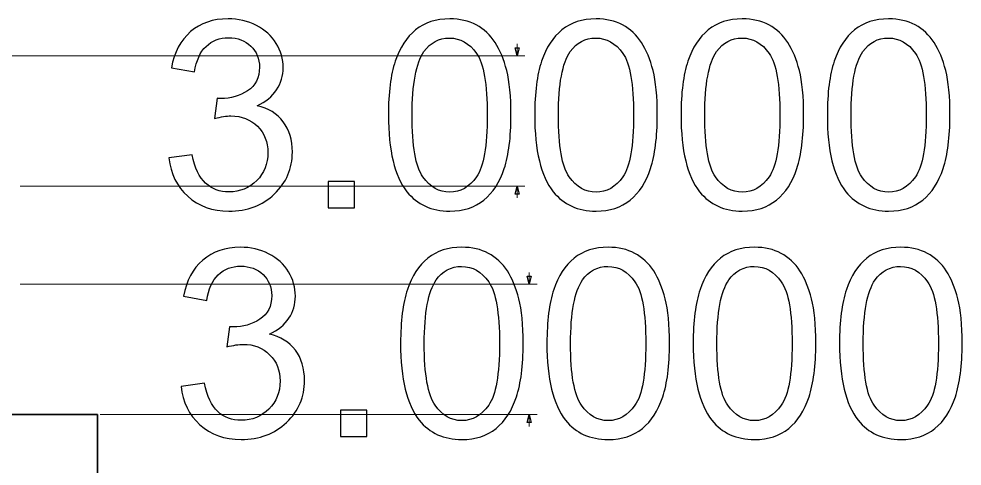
# Model space of a CAD drawing. Header units: centimetres. Extents: x -208 to 206, y -104 to 104.
# Drawn here: x -111.97 to -100.36, y -5.55 to -0.04 of the extents above; entities that cross this region are included whole.
import ezdxf

# ---------------------------------------------------------------- set-up
doc = ezdxf.new("R2010")
doc.units = ezdxf.units.CM
doc.header["$MEASUREMENT"] = 0
doc.layers.add('#Layer 1', color=7, linetype='Continuous')

msp = doc.modelspace()

# ---------------------------------------------------------------- linework, layer by layer
at = {"layer": '#Layer 1', "color": 8}
for points, knots in [([(-110.12392, -1.75829), (-110.12392, -1.75829), (-109.83883, -1.71941), (-109.83883, -1.71941), (-109.83883, -1.71941), (-109.80589, -1.88139), (-109.75082, -1.99802), (-109.67252, -2.0693), (-109.67252, -2.0693), (-109.59423, -2.14057), (-109.49812, -2.17621), (-109.38419, -2.17621), (-109.38419, -2.17621), (-109.2492, -2.17621), (-109.13527, -2.12977), (-109.04348, -2.0369), (-109.04348, -2.0369), (-108.95169, -1.94403), (-108.90579, -1.82902), (-108.90579, -1.69187), (-108.90579, -1.69187), (-108.90579, -1.5612), (-108.94845, -1.45321), (-109.0343, -1.3679), (-109.0343, -1.3679), (-109.11961, -1.28313), (-109.22814, -1.24047), (-109.36043, -1.24047), (-109.36043, -1.24047), (-109.41443, -1.24047), (-109.48138, -1.25127), (-109.56183, -1.27233), (-109.56183, -1.27233), (-109.56183, -1.27233), (-109.52998, -1.02287), (-109.52998, -1.02287), (-109.52998, -1.02287), (-109.51108, -1.02503), (-109.49542, -1.02611), (-109.48408, -1.02611), (-109.48408, -1.02611), (-109.36205, -1.02611), (-109.25298, -0.99425), (-109.15525, -0.93108), (-109.15525, -0.93108), (-109.05806, -0.8679), (-109.00946, -0.77071), (-109.00946, -0.63951), (-109.00946, -0.63951), (-109.00946, -0.53529), (-109.0451, -0.4489), (-109.11583, -0.38033), (-109.11583, -0.38033), (-109.18657, -0.31175), (-109.27782, -0.27774), (-109.38959, -0.27774), (-109.38959, -0.27774), (-109.50082, -0.27774), (-109.59315, -0.31283), (-109.66712, -0.38303), (-109.66712, -0.38303), (-109.7411, -0.45322), (-109.78861, -0.55851), (-109.80967, -0.6989), (-109.80967, -0.6989), (-109.80967, -0.6989), (-110.09476, -0.64706), (-110.09476, -0.64706), (-110.09476, -0.64706), (-110.05967, -0.45592), (-109.98083, -0.30743), (-109.85719, -0.20214), (-109.85719, -0.20214), (-109.73408, -0.09685), (-109.58019, -0.04448), (-109.39661, -0.04448), (-109.39661, -0.04448), (-109.27026, -0.04448), (-109.15363, -0.07148), (-109.04726, -0.12601), (-109.04726, -0.12601), (-108.94035, -0.18001), (-108.85882, -0.25398), (-108.80266, -0.34739), (-108.80266, -0.34739), (-108.74597, -0.44134), (-108.71789, -0.54069), (-108.71789, -0.64598), (-108.71789, -0.64598), (-108.71789, -0.74588), (-108.74489, -0.83659), (-108.79834, -0.91866), (-108.79834, -0.91866), (-108.85234, -1.00073), (-108.93225, -1.06607), (-109.03754, -1.11466), (-109.03754, -1.11466), (-108.90039, -1.14598), (-108.79402, -1.21185), (-108.71789, -1.31175), (-108.71789, -1.31175), (-108.64229, -1.4111), (-108.6045, -1.53636), (-108.6045, -1.68593), (-108.6045, -1.68593), (-108.6045, -1.88841), (-108.67847, -2.06066), (-108.82588, -2.20159), (-108.82588, -2.20159), (-108.97383, -2.34251), (-109.16065, -2.41271), (-109.38635, -2.41271), (-109.38635, -2.41271), (-109.58991, -2.41271), (-109.75891, -2.35169), (-109.89336, -2.2302), (-109.89336, -2.2302), (-110.02835, -2.10871), (-110.10502, -1.95159), (-110.12392, -1.75829)], [0, 0, 0, 0, 0.03225806, 0.03225806, 0.03225806, 0.03225806, 0.06451613, 0.06451613, 0.06451613, 0.06451613, 0.09677419, 0.09677419, 0.09677419, 0.09677419, 0.12903226, 0.12903226, 0.12903226, 0.12903226, 0.16129032, 0.16129032, 0.16129032, 0.16129032, 0.19354839, 0.19354839, 0.19354839, 0.19354839, 0.22580645, 0.22580645, 0.22580645, 0.22580645, 0.25806452, 0.25806452, 0.25806452, 0.25806452, 0.29032258, 0.29032258, 0.29032258, 0.29032258, 0.32258065, 0.32258065, 0.32258065, 0.32258065, 0.35483871, 0.35483871, 0.35483871, 0.35483871, 0.38709677, 0.38709677, 0.38709677, 0.38709677, 0.41935484, 0.41935484, 0.41935484, 0.41935484, 0.4516129, 0.4516129, 0.4516129, 0.4516129, 0.48387097, 0.48387097, 0.48387097, 0.48387097, 0.51612903, 0.51612903, 0.51612903, 0.51612903, 0.5483871, 0.5483871, 0.5483871, 0.5483871, 0.58064516, 0.58064516, 0.58064516, 0.58064516, 0.61290323, 0.61290323, 0.61290323, 0.61290323, 0.64516129, 0.64516129, 0.64516129, 0.64516129, 0.67741935, 0.67741935, 0.67741935, 0.67741935, 0.70967742, 0.70967742, 0.70967742, 0.70967742, 0.74193548, 0.74193548, 0.74193548, 0.74193548, 0.77419355, 0.77419355, 0.77419355, 0.77419355, 0.80645161, 0.80645161, 0.80645161, 0.80645161, 0.83870968, 0.83870968, 0.83870968, 0.83870968, 0.87096774, 0.87096774, 0.87096774, 0.87096774, 0.90322581, 0.90322581, 0.90322581, 0.90322581, 0.93548387, 0.93548387, 0.93548387, 0.93548387, 1, 1, 1, 1]), ([(-107.422, -1.22913), (-107.422, -0.95538), (-107.39392, -0.734), (-107.33777, -0.56661), (-107.33777, -0.56661), (-107.28107, -0.39869), (-107.19738, -0.26964), (-107.08615, -0.17947), (-107.08615, -0.17947), (-106.97546, -0.08929), (-106.83561, -0.04448), (-106.66715, -0.04448), (-106.66715, -0.04448), (-106.54296, -0.04448), (-106.43389, -0.06932), (-106.3394, -0.11953), (-106.3394, -0.11953), (-106.24545, -0.16975), (-106.16769, -0.2421), (-106.10722, -0.33659), (-106.10722, -0.33659), (-106.04675, -0.43054), (-105.99923, -0.54555), (-105.96467, -0.68108), (-105.96467, -0.68108), (-105.92958, -0.81661), (-105.9123, -0.99965), (-105.9123, -1.22913), (-105.9123, -1.22913), (-105.9123, -1.50127), (-105.94037, -1.72157), (-105.99599, -1.88895), (-105.99599, -1.88895), (-106.0516, -2.05688), (-106.1353, -2.18593), (-106.24653, -2.27664), (-106.24653, -2.27664), (-106.35722, -2.36735), (-106.4976, -2.41271), (-106.66715, -2.41271), (-106.66715, -2.41271), (-106.89015, -2.41271), (-107.06563, -2.33333), (-107.19306, -2.17405), (-107.19306, -2.17405), (-107.34587, -1.97967), (-107.422, -1.66487), (-107.422, -1.22913)], [0, 0, 0, 0, 0.07692308, 0.07692308, 0.07692308, 0.07692308, 0.15384615, 0.15384615, 0.15384615, 0.15384615, 0.23076923, 0.23076923, 0.23076923, 0.23076923, 0.30769231, 0.30769231, 0.30769231, 0.30769231, 0.38461538, 0.38461538, 0.38461538, 0.38461538, 0.46153846, 0.46153846, 0.46153846, 0.46153846, 0.53846154, 0.53846154, 0.53846154, 0.53846154, 0.61538462, 0.61538462, 0.61538462, 0.61538462, 0.69230769, 0.69230769, 0.69230769, 0.69230769, 0.76923077, 0.76923077, 0.76923077, 0.76923077, 0.84615385, 0.84615385, 0.84615385, 0.84615385, 1, 1, 1, 1]), ([(-105.62018, -1.22913), (-105.62018, -0.95538), (-105.5921, -0.734), (-105.53595, -0.56661), (-105.53595, -0.56661), (-105.47925, -0.39869), (-105.39556, -0.26964), (-105.28433, -0.17947), (-105.28433, -0.17947), (-105.17364, -0.08929), (-105.03379, -0.04448), (-104.86533, -0.04448), (-104.86533, -0.04448), (-104.74114, -0.04448), (-104.63207, -0.06932), (-104.53758, -0.11953), (-104.53758, -0.11953), (-104.44363, -0.16975), (-104.36587, -0.2421), (-104.3054, -0.33659), (-104.3054, -0.33659), (-104.24493, -0.43054), (-104.19741, -0.54555), (-104.16285, -0.68108), (-104.16285, -0.68108), (-104.12776, -0.81661), (-104.11048, -0.99965), (-104.11048, -1.22913), (-104.11048, -1.22913), (-104.11048, -1.50127), (-104.13855, -1.72157), (-104.19417, -1.88895), (-104.19417, -1.88895), (-104.24978, -2.05688), (-104.33348, -2.18593), (-104.44471, -2.27664), (-104.44471, -2.27664), (-104.5554, -2.36735), (-104.69578, -2.41271), (-104.86533, -2.41271), (-104.86533, -2.41271), (-105.08833, -2.41271), (-105.26381, -2.33333), (-105.39124, -2.17405), (-105.39124, -2.17405), (-105.54405, -1.97967), (-105.62018, -1.66487), (-105.62018, -1.22913)], [0, 0, 0, 0, 0.07692308, 0.07692308, 0.07692308, 0.07692308, 0.15384615, 0.15384615, 0.15384615, 0.15384615, 0.23076923, 0.23076923, 0.23076923, 0.23076923, 0.30769231, 0.30769231, 0.30769231, 0.30769231, 0.38461538, 0.38461538, 0.38461538, 0.38461538, 0.46153846, 0.46153846, 0.46153846, 0.46153846, 0.53846154, 0.53846154, 0.53846154, 0.53846154, 0.61538462, 0.61538462, 0.61538462, 0.61538462, 0.69230769, 0.69230769, 0.69230769, 0.69230769, 0.76923077, 0.76923077, 0.76923077, 0.76923077, 0.84615385, 0.84615385, 0.84615385, 0.84615385, 1, 1, 1, 1]), ([(-103.81836, -1.22913), (-103.81836, -0.95538), (-103.79028, -0.734), (-103.73413, -0.56661), (-103.73413, -0.56661), (-103.67743, -0.39869), (-103.59374, -0.26964), (-103.48251, -0.17947), (-103.48251, -0.17947), (-103.37182, -0.08929), (-103.23197, -0.04448), (-103.06351, -0.04448), (-103.06351, -0.04448), (-102.93932, -0.04448), (-102.83025, -0.06932), (-102.73576, -0.11953), (-102.73576, -0.11953), (-102.64181, -0.16975), (-102.56405, -0.2421), (-102.50358, -0.33659), (-102.50358, -0.33659), (-102.44311, -0.43054), (-102.39559, -0.54555), (-102.36103, -0.68108), (-102.36103, -0.68108), (-102.32594, -0.81661), (-102.30866, -0.99965), (-102.30866, -1.22913), (-102.30866, -1.22913), (-102.30866, -1.50127), (-102.33673, -1.72157), (-102.39235, -1.88895), (-102.39235, -1.88895), (-102.44796, -2.05688), (-102.53166, -2.18593), (-102.64289, -2.27664), (-102.64289, -2.27664), (-102.75358, -2.36735), (-102.89396, -2.41271), (-103.06351, -2.41271), (-103.06351, -2.41271), (-103.28651, -2.41271), (-103.46199, -2.33333), (-103.58942, -2.17405), (-103.58942, -2.17405), (-103.74223, -1.97967), (-103.81836, -1.66487), (-103.81836, -1.22913)], [0, 0, 0, 0, 0.07692308, 0.07692308, 0.07692308, 0.07692308, 0.15384615, 0.15384615, 0.15384615, 0.15384615, 0.23076923, 0.23076923, 0.23076923, 0.23076923, 0.30769231, 0.30769231, 0.30769231, 0.30769231, 0.38461538, 0.38461538, 0.38461538, 0.38461538, 0.46153846, 0.46153846, 0.46153846, 0.46153846, 0.53846154, 0.53846154, 0.53846154, 0.53846154, 0.61538462, 0.61538462, 0.61538462, 0.61538462, 0.69230769, 0.69230769, 0.69230769, 0.69230769, 0.76923077, 0.76923077, 0.76923077, 0.76923077, 0.84615385, 0.84615385, 0.84615385, 0.84615385, 1, 1, 1, 1]), ([(-102.01654, -1.22913), (-102.01654, -0.95538), (-101.98846, -0.734), (-101.93231, -0.56661), (-101.93231, -0.56661), (-101.87561, -0.39869), (-101.79192, -0.26964), (-101.68069, -0.17947), (-101.68069, -0.17947), (-101.57, -0.08929), (-101.43015, -0.04448), (-101.26169, -0.04448), (-101.26169, -0.04448), (-101.1375, -0.04448), (-101.02843, -0.06932), (-100.93394, -0.11953), (-100.93394, -0.11953), (-100.83999, -0.16975), (-100.76223, -0.2421), (-100.70176, -0.33659), (-100.70176, -0.33659), (-100.64129, -0.43054), (-100.59377, -0.54555), (-100.55921, -0.68108), (-100.55921, -0.68108), (-100.52412, -0.81661), (-100.50684, -0.99965), (-100.50684, -1.22913), (-100.50684, -1.22913), (-100.50684, -1.50127), (-100.53491, -1.72157), (-100.59053, -1.88895), (-100.59053, -1.88895), (-100.64614, -2.05688), (-100.72984, -2.18593), (-100.84107, -2.27664), (-100.84107, -2.27664), (-100.95176, -2.36735), (-101.09214, -2.41271), (-101.26169, -2.41271), (-101.26169, -2.41271), (-101.48469, -2.41271), (-101.66017, -2.33333), (-101.7876, -2.17405), (-101.7876, -2.17405), (-101.94041, -1.97967), (-102.01654, -1.66487), (-102.01654, -1.22913)], [0, 0, 0, 0, 0.07692308, 0.07692308, 0.07692308, 0.07692308, 0.15384615, 0.15384615, 0.15384615, 0.15384615, 0.23076923, 0.23076923, 0.23076923, 0.23076923, 0.30769231, 0.30769231, 0.30769231, 0.30769231, 0.38461538, 0.38461538, 0.38461538, 0.38461538, 0.46153846, 0.46153846, 0.46153846, 0.46153846, 0.53846154, 0.53846154, 0.53846154, 0.53846154, 0.61538462, 0.61538462, 0.61538462, 0.61538462, 0.69230769, 0.69230769, 0.69230769, 0.69230769, 0.76923077, 0.76923077, 0.76923077, 0.76923077, 0.84615385, 0.84615385, 0.84615385, 0.84615385, 1, 1, 1, 1]), ([(-107.13043, -1.23021), (-107.13043, -1.61196), (-107.08615, -1.86574), (-106.99706, -1.991), (-106.99706, -1.991), (-106.90797, -2.11681), (-106.79782, -2.17945), (-106.66715, -2.17945), (-106.66715, -2.17945), (-106.53648, -2.17945), (-106.42633, -2.11627), (-106.33724, -1.99046), (-106.33724, -1.99046), (-106.24815, -1.86412), (-106.20387, -1.61088), (-106.20387, -1.23021), (-106.20387, -1.23021), (-106.20387, -0.84847), (-106.24815, -0.59469), (-106.33724, -0.46942), (-106.33724, -0.46942), (-106.42579, -0.34361), (-106.53702, -0.28098), (-106.67039, -0.28098), (-106.67039, -0.28098), (-106.80106, -0.28098), (-106.90581, -0.33659), (-106.9841, -0.44728), (-106.9841, -0.44728), (-107.08183, -0.58821), (-107.13043, -0.84955), (-107.13043, -1.23021)], [0, 0, 0, 0, 0.11111111, 0.11111111, 0.11111111, 0.11111111, 0.22222222, 0.22222222, 0.22222222, 0.22222222, 0.33333333, 0.33333333, 0.33333333, 0.33333333, 0.44444444, 0.44444444, 0.44444444, 0.44444444, 0.55555556, 0.55555556, 0.55555556, 0.55555556, 0.66666667, 0.66666667, 0.66666667, 0.66666667, 0.77777778, 0.77777778, 0.77777778, 0.77777778, 1, 1, 1, 1]), ([(-105.32861, -1.23021), (-105.32861, -1.61196), (-105.28433, -1.86574), (-105.19524, -1.991), (-105.19524, -1.991), (-105.10615, -2.11681), (-104.996, -2.17945), (-104.86533, -2.17945), (-104.86533, -2.17945), (-104.73466, -2.17945), (-104.62451, -2.11627), (-104.53542, -1.99046), (-104.53542, -1.99046), (-104.44633, -1.86412), (-104.40205, -1.61088), (-104.40205, -1.23021), (-104.40205, -1.23021), (-104.40205, -0.84847), (-104.44633, -0.59469), (-104.53542, -0.46942), (-104.53542, -0.46942), (-104.62397, -0.34361), (-104.7352, -0.28098), (-104.86857, -0.28098), (-104.86857, -0.28098), (-104.99924, -0.28098), (-105.10399, -0.33659), (-105.18228, -0.44728), (-105.18228, -0.44728), (-105.28001, -0.58821), (-105.32861, -0.84955), (-105.32861, -1.23021)], [0, 0, 0, 0, 0.11111111, 0.11111111, 0.11111111, 0.11111111, 0.22222222, 0.22222222, 0.22222222, 0.22222222, 0.33333333, 0.33333333, 0.33333333, 0.33333333, 0.44444444, 0.44444444, 0.44444444, 0.44444444, 0.55555556, 0.55555556, 0.55555556, 0.55555556, 0.66666667, 0.66666667, 0.66666667, 0.66666667, 0.77777778, 0.77777778, 0.77777778, 0.77777778, 1, 1, 1, 1]), ([(-103.52679, -1.23021), (-103.52679, -1.61196), (-103.48251, -1.86574), (-103.39342, -1.991), (-103.39342, -1.991), (-103.30433, -2.11681), (-103.19418, -2.17945), (-103.06351, -2.17945), (-103.06351, -2.17945), (-102.93284, -2.17945), (-102.82269, -2.11627), (-102.7336, -1.99046), (-102.7336, -1.99046), (-102.64451, -1.86412), (-102.60023, -1.61088), (-102.60023, -1.23021), (-102.60023, -1.23021), (-102.60023, -0.84847), (-102.64451, -0.59469), (-102.7336, -0.46942), (-102.7336, -0.46942), (-102.82215, -0.34361), (-102.93338, -0.28098), (-103.06675, -0.28098), (-103.06675, -0.28098), (-103.19742, -0.28098), (-103.30217, -0.33659), (-103.38046, -0.44728), (-103.38046, -0.44728), (-103.47819, -0.58821), (-103.52679, -0.84955), (-103.52679, -1.23021)], [0, 0, 0, 0, 0.11111111, 0.11111111, 0.11111111, 0.11111111, 0.22222222, 0.22222222, 0.22222222, 0.22222222, 0.33333333, 0.33333333, 0.33333333, 0.33333333, 0.44444444, 0.44444444, 0.44444444, 0.44444444, 0.55555556, 0.55555556, 0.55555556, 0.55555556, 0.66666667, 0.66666667, 0.66666667, 0.66666667, 0.77777778, 0.77777778, 0.77777778, 0.77777778, 1, 1, 1, 1]), ([(-101.72497, -1.23021), (-101.72497, -1.61196), (-101.68069, -1.86574), (-101.5916, -1.991), (-101.5916, -1.991), (-101.50251, -2.11681), (-101.39236, -2.17945), (-101.26169, -2.17945), (-101.26169, -2.17945), (-101.13102, -2.17945), (-101.02087, -2.11627), (-100.93178, -1.99046), (-100.93178, -1.99046), (-100.84269, -1.86412), (-100.79841, -1.61088), (-100.79841, -1.23021), (-100.79841, -1.23021), (-100.79841, -0.84847), (-100.84269, -0.59469), (-100.93178, -0.46942), (-100.93178, -0.46942), (-101.02033, -0.34361), (-101.13156, -0.28098), (-101.26493, -0.28098), (-101.26493, -0.28098), (-101.3956, -0.28098), (-101.50035, -0.33659), (-101.57864, -0.44728), (-101.57864, -0.44728), (-101.67637, -0.58821), (-101.72497, -0.84955), (-101.72497, -1.23021)], [0, 0, 0, 0, 0.11111111, 0.11111111, 0.11111111, 0.11111111, 0.22222222, 0.22222222, 0.22222222, 0.22222222, 0.33333333, 0.33333333, 0.33333333, 0.33333333, 0.44444444, 0.44444444, 0.44444444, 0.44444444, 0.55555556, 0.55555556, 0.55555556, 0.55555556, 0.66666667, 0.66666667, 0.66666667, 0.66666667, 0.77777778, 0.77777778, 0.77777778, 0.77777778, 1, 1, 1, 1]), ([(-105.83734, -0.49811), (-105.83734, -0.49811), (-105.81337, -0.40179), (-105.81337, -0.40179), (-105.81337, -0.40179), (-105.81337, -0.40179), (-105.86153, -0.40179), (-105.86153, -0.40179), (-105.86153, -0.40179), (-105.86153, -0.40179), (-105.83734, -0.49811), (-105.83734, -0.49811)], [0, 0, 0, 0, 0.25, 0.25, 0.25, 0.25, 0.5, 0.5, 0.5, 0.5, 1, 1, 1, 1]), ([(-108.16336, -2.37383), (-108.16336, -2.37383), (-108.16336, -2.04986), (-108.16336, -2.04986), (-108.16336, -2.04986), (-108.16336, -2.04986), (-107.83939, -2.04986), (-107.83939, -2.04986), (-107.83939, -2.04986), (-107.83939, -2.04986), (-107.83939, -2.37383), (-107.83939, -2.37383), (-107.83939, -2.37383), (-107.83939, -2.37383), (-108.16336, -2.37383), (-108.16336, -2.37383)], [0, 0, 0, 0, 0.2, 0.2, 0.2, 0.2, 0.4, 0.4, 0.4, 0.4, 0.6, 0.6, 0.6, 0.6, 1, 1, 1, 1]), ([(-105.83734, -2.10576), (-105.83734, -2.10576), (-105.86153, -2.2023), (-105.86153, -2.2023), (-105.86153, -2.2023), (-105.86153, -2.2023), (-105.81337, -2.2023), (-105.81337, -2.2023), (-105.81337, -2.2023), (-105.81337, -2.2023), (-105.83734, -2.10576), (-105.83734, -2.10576)], [0, 0, 0, 0, 0.25, 0.25, 0.25, 0.25, 0.5, 0.5, 0.5, 0.5, 1, 1, 1, 1]), ([(-109.9737, -4.57156), (-109.9737, -4.57156), (-109.68861, -4.53268), (-109.68861, -4.53268), (-109.68861, -4.53268), (-109.65567, -4.69466), (-109.6006, -4.81129), (-109.5223, -4.88257), (-109.5223, -4.88257), (-109.44401, -4.95384), (-109.3479, -4.98948), (-109.23397, -4.98948), (-109.23397, -4.98948), (-109.09898, -4.98948), (-108.98505, -4.94304), (-108.89326, -4.85017), (-108.89326, -4.85017), (-108.80147, -4.7573), (-108.75557, -4.64229), (-108.75557, -4.50514), (-108.75557, -4.50514), (-108.75557, -4.37447), (-108.79823, -4.26648), (-108.88408, -4.18117), (-108.88408, -4.18117), (-108.96939, -4.0964), (-109.07792, -4.05374), (-109.21021, -4.05374), (-109.21021, -4.05374), (-109.26421, -4.05374), (-109.33116, -4.06454), (-109.41161, -4.0856), (-109.41161, -4.0856), (-109.41161, -4.0856), (-109.37976, -3.83614), (-109.37976, -3.83614), (-109.37976, -3.83614), (-109.36086, -3.8383), (-109.3452, -3.83938), (-109.33386, -3.83938), (-109.33386, -3.83938), (-109.21183, -3.83938), (-109.10276, -3.80752), (-109.00503, -3.74435), (-109.00503, -3.74435), (-108.90784, -3.68117), (-108.85924, -3.58398), (-108.85924, -3.45278), (-108.85924, -3.45278), (-108.85924, -3.34856), (-108.89488, -3.26217), (-108.96561, -3.1936), (-108.96561, -3.1936), (-109.03635, -3.12502), (-109.1276, -3.09101), (-109.23937, -3.09101), (-109.23937, -3.09101), (-109.3506, -3.09101), (-109.44293, -3.1261), (-109.5169, -3.1963), (-109.5169, -3.1963), (-109.59088, -3.26649), (-109.63839, -3.37178), (-109.65945, -3.51217), (-109.65945, -3.51217), (-109.65945, -3.51217), (-109.94454, -3.46033), (-109.94454, -3.46033), (-109.94454, -3.46033), (-109.90945, -3.26919), (-109.83061, -3.1207), (-109.70697, -3.01541), (-109.70697, -3.01541), (-109.58386, -2.91012), (-109.42997, -2.85775), (-109.24639, -2.85775), (-109.24639, -2.85775), (-109.12004, -2.85775), (-109.00341, -2.88475), (-108.89704, -2.93928), (-108.89704, -2.93928), (-108.79013, -2.99328), (-108.7086, -3.06725), (-108.65244, -3.16066), (-108.65244, -3.16066), (-108.59575, -3.25461), (-108.56767, -3.35396), (-108.56767, -3.45925), (-108.56767, -3.45925), (-108.56767, -3.55915), (-108.59467, -3.64986), (-108.64812, -3.73193), (-108.64812, -3.73193), (-108.70212, -3.814), (-108.78203, -3.87934), (-108.88732, -3.92793), (-108.88732, -3.92793), (-108.75017, -3.95925), (-108.6438, -4.02512), (-108.56767, -4.12502), (-108.56767, -4.12502), (-108.49207, -4.22437), (-108.45428, -4.34963), (-108.45428, -4.4992), (-108.45428, -4.4992), (-108.45428, -4.70168), (-108.52825, -4.87393), (-108.67566, -5.01486), (-108.67566, -5.01486), (-108.82361, -5.15578), (-109.01043, -5.22598), (-109.23613, -5.22598), (-109.23613, -5.22598), (-109.43969, -5.22598), (-109.60869, -5.16496), (-109.74314, -5.04347), (-109.74314, -5.04347), (-109.87813, -4.92198), (-109.9548, -4.76486), (-109.9737, -4.57156)], [0, 0, 0, 0, 0.03225806, 0.03225806, 0.03225806, 0.03225806, 0.06451613, 0.06451613, 0.06451613, 0.06451613, 0.09677419, 0.09677419, 0.09677419, 0.09677419, 0.12903226, 0.12903226, 0.12903226, 0.12903226, 0.16129032, 0.16129032, 0.16129032, 0.16129032, 0.19354839, 0.19354839, 0.19354839, 0.19354839, 0.22580645, 0.22580645, 0.22580645, 0.22580645, 0.25806452, 0.25806452, 0.25806452, 0.25806452, 0.29032258, 0.29032258, 0.29032258, 0.29032258, 0.32258065, 0.32258065, 0.32258065, 0.32258065, 0.35483871, 0.35483871, 0.35483871, 0.35483871, 0.38709677, 0.38709677, 0.38709677, 0.38709677, 0.41935484, 0.41935484, 0.41935484, 0.41935484, 0.4516129, 0.4516129, 0.4516129, 0.4516129, 0.48387097, 0.48387097, 0.48387097, 0.48387097, 0.51612903, 0.51612903, 0.51612903, 0.51612903, 0.5483871, 0.5483871, 0.5483871, 0.5483871, 0.58064516, 0.58064516, 0.58064516, 0.58064516, 0.61290323, 0.61290323, 0.61290323, 0.61290323, 0.64516129, 0.64516129, 0.64516129, 0.64516129, 0.67741935, 0.67741935, 0.67741935, 0.67741935, 0.70967742, 0.70967742, 0.70967742, 0.70967742, 0.74193548, 0.74193548, 0.74193548, 0.74193548, 0.77419355, 0.77419355, 0.77419355, 0.77419355, 0.80645161, 0.80645161, 0.80645161, 0.80645161, 0.83870968, 0.83870968, 0.83870968, 0.83870968, 0.87096774, 0.87096774, 0.87096774, 0.87096774, 0.90322581, 0.90322581, 0.90322581, 0.90322581, 0.93548387, 0.93548387, 0.93548387, 0.93548387, 1, 1, 1, 1]), ([(-107.27178, -4.0424), (-107.27178, -3.76865), (-107.2437, -3.54727), (-107.18755, -3.37988), (-107.18755, -3.37988), (-107.13085, -3.21196), (-107.04716, -3.08291), (-106.93593, -2.99274), (-106.93593, -2.99274), (-106.82524, -2.90256), (-106.68539, -2.85775), (-106.51693, -2.85775), (-106.51693, -2.85775), (-106.39274, -2.85775), (-106.28367, -2.88259), (-106.18918, -2.9328), (-106.18918, -2.9328), (-106.09523, -2.98302), (-106.01747, -3.05537), (-105.957, -3.14986), (-105.957, -3.14986), (-105.89653, -3.24381), (-105.84901, -3.35882), (-105.81445, -3.49435), (-105.81445, -3.49435), (-105.77936, -3.62988), (-105.76208, -3.81292), (-105.76208, -4.0424), (-105.76208, -4.0424), (-105.76208, -4.31454), (-105.79015, -4.53484), (-105.84577, -4.70222), (-105.84577, -4.70222), (-105.90138, -4.87015), (-105.98508, -4.9992), (-106.09631, -5.08991), (-106.09631, -5.08991), (-106.207, -5.18062), (-106.34738, -5.22598), (-106.51693, -5.22598), (-106.51693, -5.22598), (-106.73993, -5.22598), (-106.91541, -5.1466), (-107.04284, -4.98732), (-107.04284, -4.98732), (-107.19565, -4.79294), (-107.27178, -4.47814), (-107.27178, -4.0424)], [0, 0, 0, 0, 0.07692308, 0.07692308, 0.07692308, 0.07692308, 0.15384615, 0.15384615, 0.15384615, 0.15384615, 0.23076923, 0.23076923, 0.23076923, 0.23076923, 0.30769231, 0.30769231, 0.30769231, 0.30769231, 0.38461538, 0.38461538, 0.38461538, 0.38461538, 0.46153846, 0.46153846, 0.46153846, 0.46153846, 0.53846154, 0.53846154, 0.53846154, 0.53846154, 0.61538462, 0.61538462, 0.61538462, 0.61538462, 0.69230769, 0.69230769, 0.69230769, 0.69230769, 0.76923077, 0.76923077, 0.76923077, 0.76923077, 0.84615385, 0.84615385, 0.84615385, 0.84615385, 1, 1, 1, 1]), ([(-105.46996, -4.0424), (-105.46996, -3.76865), (-105.44188, -3.54727), (-105.38573, -3.37988), (-105.38573, -3.37988), (-105.32903, -3.21196), (-105.24534, -3.08291), (-105.13411, -2.99274), (-105.13411, -2.99274), (-105.02342, -2.90256), (-104.88357, -2.85775), (-104.71511, -2.85775), (-104.71511, -2.85775), (-104.59092, -2.85775), (-104.48185, -2.88259), (-104.38736, -2.9328), (-104.38736, -2.9328), (-104.29341, -2.98302), (-104.21565, -3.05537), (-104.15518, -3.14986), (-104.15518, -3.14986), (-104.09471, -3.24381), (-104.04719, -3.35882), (-104.01263, -3.49435), (-104.01263, -3.49435), (-103.97754, -3.62988), (-103.96026, -3.81292), (-103.96026, -4.0424), (-103.96026, -4.0424), (-103.96026, -4.31454), (-103.98833, -4.53484), (-104.04395, -4.70222), (-104.04395, -4.70222), (-104.09956, -4.87015), (-104.18326, -4.9992), (-104.29449, -5.08991), (-104.29449, -5.08991), (-104.40518, -5.18062), (-104.54556, -5.22598), (-104.71511, -5.22598), (-104.71511, -5.22598), (-104.93811, -5.22598), (-105.11359, -5.1466), (-105.24102, -4.98732), (-105.24102, -4.98732), (-105.39383, -4.79294), (-105.46996, -4.47814), (-105.46996, -4.0424)], [0, 0, 0, 0, 0.07692308, 0.07692308, 0.07692308, 0.07692308, 0.15384615, 0.15384615, 0.15384615, 0.15384615, 0.23076923, 0.23076923, 0.23076923, 0.23076923, 0.30769231, 0.30769231, 0.30769231, 0.30769231, 0.38461538, 0.38461538, 0.38461538, 0.38461538, 0.46153846, 0.46153846, 0.46153846, 0.46153846, 0.53846154, 0.53846154, 0.53846154, 0.53846154, 0.61538462, 0.61538462, 0.61538462, 0.61538462, 0.69230769, 0.69230769, 0.69230769, 0.69230769, 0.76923077, 0.76923077, 0.76923077, 0.76923077, 0.84615385, 0.84615385, 0.84615385, 0.84615385, 1, 1, 1, 1]), ([(-103.66814, -4.0424), (-103.66814, -3.76865), (-103.64006, -3.54727), (-103.58391, -3.37988), (-103.58391, -3.37988), (-103.52721, -3.21196), (-103.44352, -3.08291), (-103.33229, -2.99274), (-103.33229, -2.99274), (-103.2216, -2.90256), (-103.08175, -2.85775), (-102.91329, -2.85775), (-102.91329, -2.85775), (-102.7891, -2.85775), (-102.68003, -2.88259), (-102.58554, -2.9328), (-102.58554, -2.9328), (-102.49159, -2.98302), (-102.41383, -3.05537), (-102.35336, -3.14986), (-102.35336, -3.14986), (-102.29289, -3.24381), (-102.24537, -3.35882), (-102.21081, -3.49435), (-102.21081, -3.49435), (-102.17572, -3.62988), (-102.15844, -3.81292), (-102.15844, -4.0424), (-102.15844, -4.0424), (-102.15844, -4.31454), (-102.18651, -4.53484), (-102.24213, -4.70222), (-102.24213, -4.70222), (-102.29774, -4.87015), (-102.38144, -4.9992), (-102.49267, -5.08991), (-102.49267, -5.08991), (-102.60336, -5.18062), (-102.74374, -5.22598), (-102.91329, -5.22598), (-102.91329, -5.22598), (-103.13629, -5.22598), (-103.31177, -5.1466), (-103.4392, -4.98732), (-103.4392, -4.98732), (-103.59201, -4.79294), (-103.66814, -4.47814), (-103.66814, -4.0424)], [0, 0, 0, 0, 0.07692308, 0.07692308, 0.07692308, 0.07692308, 0.15384615, 0.15384615, 0.15384615, 0.15384615, 0.23076923, 0.23076923, 0.23076923, 0.23076923, 0.30769231, 0.30769231, 0.30769231, 0.30769231, 0.38461538, 0.38461538, 0.38461538, 0.38461538, 0.46153846, 0.46153846, 0.46153846, 0.46153846, 0.53846154, 0.53846154, 0.53846154, 0.53846154, 0.61538462, 0.61538462, 0.61538462, 0.61538462, 0.69230769, 0.69230769, 0.69230769, 0.69230769, 0.76923077, 0.76923077, 0.76923077, 0.76923077, 0.84615385, 0.84615385, 0.84615385, 0.84615385, 1, 1, 1, 1]), ([(-101.86632, -4.0424), (-101.86632, -3.76865), (-101.83824, -3.54727), (-101.78209, -3.37988), (-101.78209, -3.37988), (-101.72539, -3.21196), (-101.6417, -3.08291), (-101.53047, -2.99274), (-101.53047, -2.99274), (-101.41978, -2.90256), (-101.27993, -2.85775), (-101.11147, -2.85775), (-101.11147, -2.85775), (-100.98728, -2.85775), (-100.87821, -2.88259), (-100.78372, -2.9328), (-100.78372, -2.9328), (-100.68977, -2.98302), (-100.61201, -3.05537), (-100.55154, -3.14986), (-100.55154, -3.14986), (-100.49107, -3.24381), (-100.44355, -3.35882), (-100.40899, -3.49435), (-100.40899, -3.49435), (-100.3739, -3.62988), (-100.35662, -3.81292), (-100.35662, -4.0424), (-100.35662, -4.0424), (-100.35662, -4.31454), (-100.38469, -4.53484), (-100.44031, -4.70222), (-100.44031, -4.70222), (-100.49592, -4.87015), (-100.57962, -4.9992), (-100.69085, -5.08991), (-100.69085, -5.08991), (-100.80154, -5.18062), (-100.94192, -5.22598), (-101.11147, -5.22598), (-101.11147, -5.22598), (-101.33447, -5.22598), (-101.50995, -5.1466), (-101.63738, -4.98732), (-101.63738, -4.98732), (-101.79019, -4.79294), (-101.86632, -4.47814), (-101.86632, -4.0424)], [0, 0, 0, 0, 0.07692308, 0.07692308, 0.07692308, 0.07692308, 0.15384615, 0.15384615, 0.15384615, 0.15384615, 0.23076923, 0.23076923, 0.23076923, 0.23076923, 0.30769231, 0.30769231, 0.30769231, 0.30769231, 0.38461538, 0.38461538, 0.38461538, 0.38461538, 0.46153846, 0.46153846, 0.46153846, 0.46153846, 0.53846154, 0.53846154, 0.53846154, 0.53846154, 0.61538462, 0.61538462, 0.61538462, 0.61538462, 0.69230769, 0.69230769, 0.69230769, 0.69230769, 0.76923077, 0.76923077, 0.76923077, 0.76923077, 0.84615385, 0.84615385, 0.84615385, 0.84615385, 1, 1, 1, 1]), ([(-106.98021, -4.04348), (-106.98021, -4.42523), (-106.93593, -4.67901), (-106.84684, -4.80427), (-106.84684, -4.80427), (-106.75775, -4.93008), (-106.6476, -4.99272), (-106.51693, -4.99272), (-106.51693, -4.99272), (-106.38626, -4.99272), (-106.27611, -4.92954), (-106.18702, -4.80373), (-106.18702, -4.80373), (-106.09793, -4.67739), (-106.05365, -4.42415), (-106.05365, -4.04348), (-106.05365, -4.04348), (-106.05365, -3.66174), (-106.09793, -3.40796), (-106.18702, -3.28269), (-106.18702, -3.28269), (-106.27557, -3.15688), (-106.3868, -3.09425), (-106.52017, -3.09425), (-106.52017, -3.09425), (-106.65084, -3.09425), (-106.75559, -3.14986), (-106.83388, -3.26055), (-106.83388, -3.26055), (-106.93161, -3.40148), (-106.98021, -3.66282), (-106.98021, -4.04348)], [0, 0, 0, 0, 0.11111111, 0.11111111, 0.11111111, 0.11111111, 0.22222222, 0.22222222, 0.22222222, 0.22222222, 0.33333333, 0.33333333, 0.33333333, 0.33333333, 0.44444444, 0.44444444, 0.44444444, 0.44444444, 0.55555556, 0.55555556, 0.55555556, 0.55555556, 0.66666667, 0.66666667, 0.66666667, 0.66666667, 0.77777778, 0.77777778, 0.77777778, 0.77777778, 1, 1, 1, 1]), ([(-105.17839, -4.04348), (-105.17839, -4.42523), (-105.13411, -4.67901), (-105.04502, -4.80427), (-105.04502, -4.80427), (-104.95593, -4.93008), (-104.84578, -4.99272), (-104.71511, -4.99272), (-104.71511, -4.99272), (-104.58444, -4.99272), (-104.47429, -4.92954), (-104.3852, -4.80373), (-104.3852, -4.80373), (-104.29611, -4.67739), (-104.25183, -4.42415), (-104.25183, -4.04348), (-104.25183, -4.04348), (-104.25183, -3.66174), (-104.29611, -3.40796), (-104.3852, -3.28269), (-104.3852, -3.28269), (-104.47375, -3.15688), (-104.58498, -3.09425), (-104.71835, -3.09425), (-104.71835, -3.09425), (-104.84902, -3.09425), (-104.95377, -3.14986), (-105.03206, -3.26055), (-105.03206, -3.26055), (-105.12979, -3.40148), (-105.17839, -3.66282), (-105.17839, -4.04348)], [0, 0, 0, 0, 0.11111111, 0.11111111, 0.11111111, 0.11111111, 0.22222222, 0.22222222, 0.22222222, 0.22222222, 0.33333333, 0.33333333, 0.33333333, 0.33333333, 0.44444444, 0.44444444, 0.44444444, 0.44444444, 0.55555556, 0.55555556, 0.55555556, 0.55555556, 0.66666667, 0.66666667, 0.66666667, 0.66666667, 0.77777778, 0.77777778, 0.77777778, 0.77777778, 1, 1, 1, 1]), ([(-103.37657, -4.04348), (-103.37657, -4.42523), (-103.33229, -4.67901), (-103.2432, -4.80427), (-103.2432, -4.80427), (-103.15411, -4.93008), (-103.04396, -4.99272), (-102.91329, -4.99272), (-102.91329, -4.99272), (-102.78262, -4.99272), (-102.67247, -4.92954), (-102.58338, -4.80373), (-102.58338, -4.80373), (-102.49429, -4.67739), (-102.45001, -4.42415), (-102.45001, -4.04348), (-102.45001, -4.04348), (-102.45001, -3.66174), (-102.49429, -3.40796), (-102.58338, -3.28269), (-102.58338, -3.28269), (-102.67193, -3.15688), (-102.78316, -3.09425), (-102.91653, -3.09425), (-102.91653, -3.09425), (-103.0472, -3.09425), (-103.15195, -3.14986), (-103.23024, -3.26055), (-103.23024, -3.26055), (-103.32797, -3.40148), (-103.37657, -3.66282), (-103.37657, -4.04348)], [0, 0, 0, 0, 0.11111111, 0.11111111, 0.11111111, 0.11111111, 0.22222222, 0.22222222, 0.22222222, 0.22222222, 0.33333333, 0.33333333, 0.33333333, 0.33333333, 0.44444444, 0.44444444, 0.44444444, 0.44444444, 0.55555556, 0.55555556, 0.55555556, 0.55555556, 0.66666667, 0.66666667, 0.66666667, 0.66666667, 0.77777778, 0.77777778, 0.77777778, 0.77777778, 1, 1, 1, 1]), ([(-101.57475, -4.04348), (-101.57475, -4.42523), (-101.53047, -4.67901), (-101.44138, -4.80427), (-101.44138, -4.80427), (-101.35229, -4.93008), (-101.24214, -4.99272), (-101.11147, -4.99272), (-101.11147, -4.99272), (-100.9808, -4.99272), (-100.87065, -4.92954), (-100.78156, -4.80373), (-100.78156, -4.80373), (-100.69247, -4.67739), (-100.64819, -4.42415), (-100.64819, -4.04348), (-100.64819, -4.04348), (-100.64819, -3.66174), (-100.69247, -3.40796), (-100.78156, -3.28269), (-100.78156, -3.28269), (-100.87011, -3.15688), (-100.98134, -3.09425), (-101.11471, -3.09425), (-101.11471, -3.09425), (-101.24538, -3.09425), (-101.35013, -3.14986), (-101.42842, -3.26055), (-101.42842, -3.26055), (-101.52615, -3.40148), (-101.57475, -3.66282), (-101.57475, -4.04348)], [0, 0, 0, 0, 0.11111111, 0.11111111, 0.11111111, 0.11111111, 0.22222222, 0.22222222, 0.22222222, 0.22222222, 0.33333333, 0.33333333, 0.33333333, 0.33333333, 0.44444444, 0.44444444, 0.44444444, 0.44444444, 0.55555556, 0.55555556, 0.55555556, 0.55555556, 0.66666667, 0.66666667, 0.66666667, 0.66666667, 0.77777778, 0.77777778, 0.77777778, 0.77777778, 1, 1, 1, 1]), ([(-105.68726, -3.31155), (-105.68726, -3.31155), (-105.66306, -3.215), (-105.66306, -3.215), (-105.66306, -3.215), (-105.66306, -3.215), (-105.71122, -3.215), (-105.71122, -3.215), (-105.71122, -3.215), (-105.71122, -3.215), (-105.68726, -3.31155), (-105.68726, -3.31155)], [0, 0, 0, 0, 0.25, 0.25, 0.25, 0.25, 0.5, 0.5, 0.5, 0.5, 1, 1, 1, 1]), ([(-108.01314, -5.1871), (-108.01314, -5.1871), (-108.01314, -4.86313), (-108.01314, -4.86313), (-108.01314, -4.86313), (-108.01314, -4.86313), (-107.68917, -4.86313), (-107.68917, -4.86313), (-107.68917, -4.86313), (-107.68917, -4.86313), (-107.68917, -5.1871), (-107.68917, -5.1871), (-107.68917, -5.1871), (-107.68917, -5.1871), (-108.01314, -5.1871), (-108.01314, -5.1871)], [0, 0, 0, 0, 0.2, 0.2, 0.2, 0.2, 0.4, 0.4, 0.4, 0.4, 0.6, 0.6, 0.6, 0.6, 1, 1, 1, 1]), ([(-105.68726, -4.91897), (-105.68726, -4.91897), (-105.71122, -5.01552), (-105.71122, -5.01552), (-105.71122, -5.01552), (-105.71122, -5.01552), (-105.66306, -5.01552), (-105.66306, -5.01552), (-105.66306, -5.01552), (-105.66306, -5.01552), (-105.68726, -4.91897), (-105.68726, -4.91897)], [0, 0, 0, 0, 0.25, 0.25, 0.25, 0.25, 0.5, 0.5, 0.5, 0.5, 1, 1, 1, 1])]:
    msp.add_open_spline(points, degree=3, knots=knots, dxfattribs=at)
at = {"layer": '#Layer 1', "color": 8, "lineweight": 9}
for points in [[(-105.83734, -0.3534), (-105.83734, -0.3534), (-105.83734, -0.49811), (-105.83734, -0.49811)], [(-112.94217, -0.49811), (-112.94217, -0.49811), (-105.74102, -0.49811), (-105.74102, -0.49811)], [(-111.9559, -2.10576), (-111.9559, -2.10576), (-105.74102, -2.10576), (-105.74102, -2.10576)], [(-105.83734, -2.10576), (-105.83734, -2.10576), (-105.83734, -2.25046), (-105.83734, -2.25046)], [(-105.68726, -3.16684), (-105.68726, -3.16684), (-105.68726, -3.31155), (-105.68726, -3.31155)], [(-111.9559, -3.31155), (-111.9559, -3.31155), (-105.59071, -3.31155), (-105.59071, -3.31155)], [(-110.96962, -4.91897), (-110.96962, -4.91897), (-105.59071, -4.91897), (-105.59071, -4.91897)], [(-105.68726, -4.91897), (-105.68726, -4.91897), (-105.68726, -5.06368), (-105.68726, -5.06368)]]:
    msp.add_open_spline(points, degree=3, dxfattribs=at)
at = {"layer": '#Layer 1', "color": 3, "lineweight": 35}
for points in [[(-111.003, -4.91897), (-111.003, -4.91897), (-126.26927, -4.91897), (-126.26927, -4.91897)], [(-111.003, -4.91897), (-111.003, -4.91897), (-111.003, -6.12476), (-111.003, -6.12476)]]:
    msp.add_open_spline(points, degree=3, dxfattribs=at)

doc.saveas('drawing.dxf')
